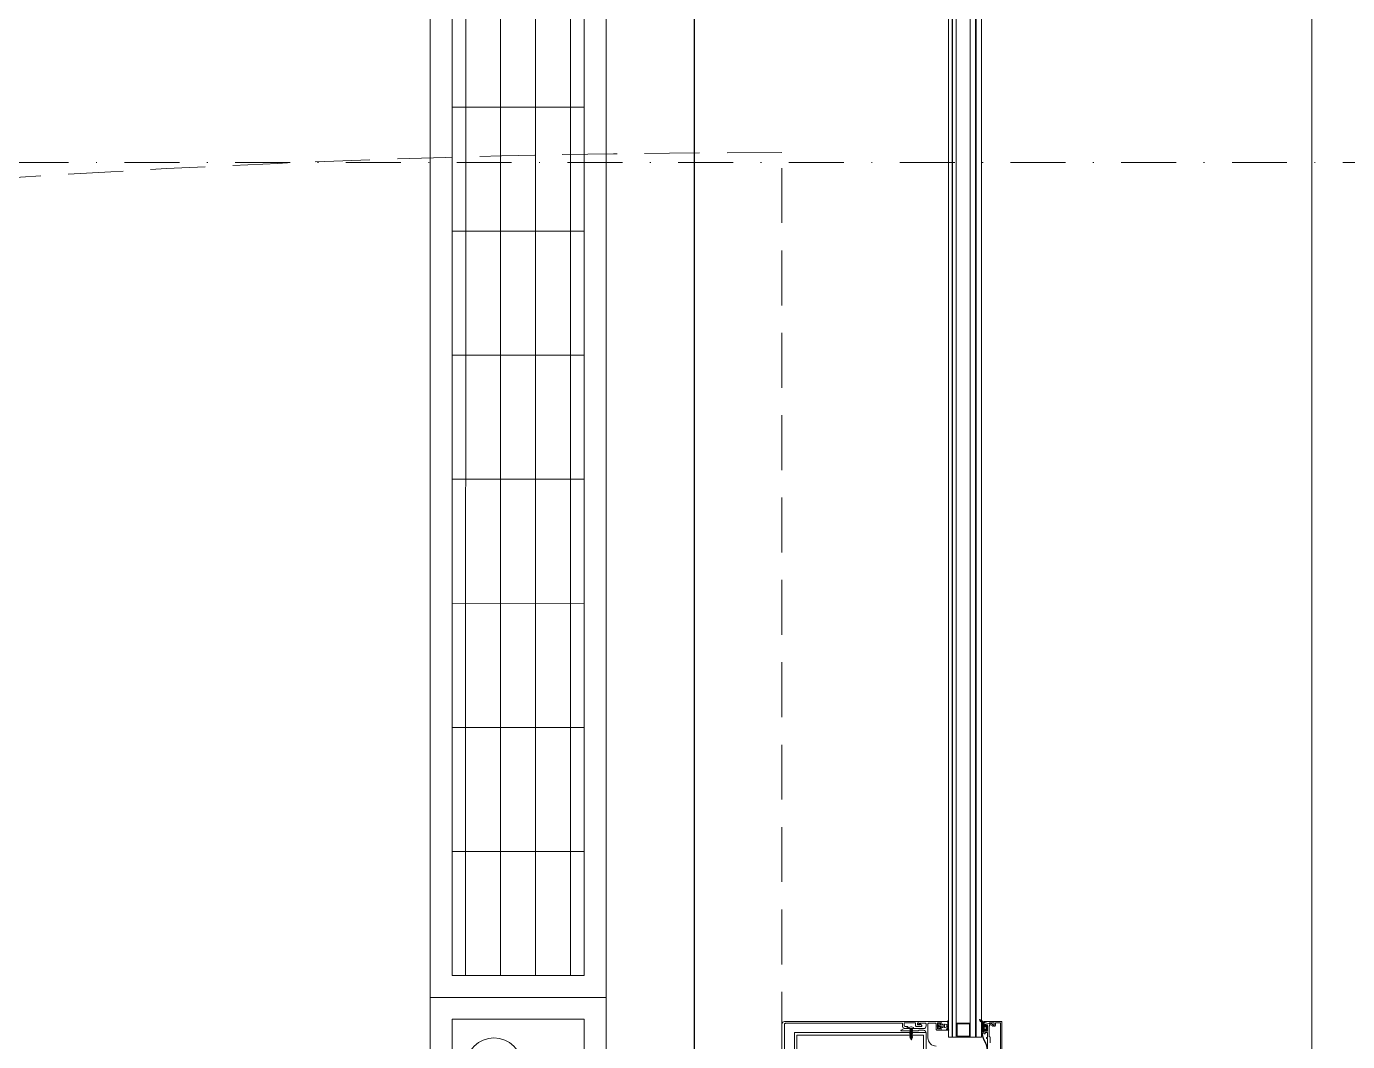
# Model space of a CAD drawing. Extents: x -1701 to 23780, y -363 to 7742.
# Drawn here: x 10621.6 to 10771.8, y 1085 to 1200.5 of the extents above; entities that cross this region are included whole.
import ezdxf

# ---------------------------------------------------------------- set-up
doc = ezdxf.new("R2010")
doc.units = 0
doc.header["$LTSCALE"] = 25
doc.header["$MEASUREMENT"] = 0
for name, pattern in [('Audi$0$DASHDOT2', [0.5, 0.25, -0.125, 0, -0.125]), ('Audi$0$DOT2', [0.125, 0, -0.125]), ('Audi$0$HIDDEN', [0.375, 0.25, -0.125])]:
    doc.linetypes.add(name, pattern=pattern)
doc.layers.get('0').update_dxf_attribs({"color": 9, "lineweight": 9})
for name, color, linetype, lineweight in [('Audi$0$06D', 8, 'Continuous', 9), ('Audi$0$10', 8, 'Continuous', 9), ('Audi$0$15', 8, 'Continuous', 9), ('Audi$0$20', 8, 'Audi$0$DOT2', 9), ('Audi$0$24', 8, 'Audi$0$DASHDOT2', 9), ('Audi$0$32', 8, 'Continuous', 9), ('E-KABLO', 7, 'Continuous', 30)]:
    doc.layers.add(name, color=color, linetype=linetype, lineweight=lineweight)

# ---------------------------------------------------------------- blocks, each defined once
blk = doc.blocks.new('Audi$0$p-konvektor_audi')
for p, q in [((250, 89.48), (0, 89.47)), ((250, 89.47), (0, 89.48)), ((0, 89.48), (0, 69.47)), ((250, 69.47), (250, 89.47)), ((16.61, 71.95), (16.6, 86.99)), ((30.73, 71.95), (30.72, 86.99)), ((44.85, 71.95), (44.84, 86.99)), ((58.96, 71.95), (58.96, 86.99)), ((73.08, 71.95), (73.08, 86.99)), ((87.2, 71.95), (87.2, 86.99)), ((101.32, 71.95), (101.32, 86.99)), ((199.29, 85.44), (2.49, 85.42)), ((196.99, 81.46), (2.49, 81.45)), ((194.68, 77.48), (2.49, 77.47)), ((192.38, 73.51), (2.49, 73.49)), ((0, 69.47), (250, 69.47))]:
    blk.add_line(p, q)
for points in [[(250, 89.47), (0, 89.47), (0, 69.47), (250, 69.47)], [(247.51, 86.99), (247.51, 71.95), (2.49, 71.95), (2.49, 86.99)]]:
    blk.add_lwpolyline(points, close=True)
blk.add_circle((242.21, 76.72), 3.18)
blk = doc.blocks.new('*U4857')
at = {"layer": 'Audi$0$15'}
for p, q in [((-1.47, -18.95), (-170.63, -18.95)), ((-1.47, -19.35), (-170.63, -19.35)), ((-1.47, -19.42), (-170.63, -19.42)), ((-1.47, -19.82), (-170.63, -19.82)), ((-1.47, -21.42), (-170.63, -21.42)), ((-1.47, -22.02), (-170.63, -22.02)), ((-1.47, -22.1), (-170.63, -22.1)), ((-1.47, -22.7), (-170.63, -22.7))]:
    blk.add_line(p, q, dxfattribs=at)
blk = doc.blocks.new('*U4803')
at = {"layer": 'Audi$0$10'}
h = blk.add_hatch(dxfattribs=at)
h.set_pattern_fill('LINE', color=256, scale=0.666667, angle=585, style=0)
h.set_pattern_definition([(45, (-54.08257, -143.59187), (-0.058925565, 0.058925565), [])])
edge = h.paths.add_edge_path()
edge.add_arc((3.72, -23.02), 0.625, 117.2, 157.3388)
edge.add_arc((3, -22.7), 0.162, 270.1027, 332.96, ccw=False)
edge.add_line((3, -22.86), (2.92, -22.86))
edge.add_line((2.92, -22.86), (2.91, -22.86))
edge.add_line((2.91, -22.86), (2.9, -22.86))
edge.add_line((2.9, -22.86), (2.89, -22.86))
edge.add_line((2.89, -22.86), (2.89, -22.86))
edge.add_line((2.89, -22.86), (2.88, -22.85))
edge.add_line((2.88, -22.85), (2.87, -22.85))
edge.add_line((2.87, -22.85), (2.87, -22.84))
edge.add_line((2.87, -22.84), (2.86, -22.84))
edge.add_line((2.86, -22.84), (2.86, -22.83))
edge.add_line((2.86, -22.83), (2.86, -22.81))
edge.add_line((2.86, -22.81), (2.86, -22.74))
edge.add_line((2.86, -22.74), (2.86, -22.73))
edge.add_line((2.86, -22.73), (2.86, -22.73))
edge.add_line((2.86, -22.73), (2.86, -22.73))
edge.add_line((2.86, -22.73), (2.86, -22.73))
edge.add_line((2.86, -22.73), (2.85, -22.72))
edge.add_line((2.85, -22.72), (2.85, -22.72))
edge.add_line((2.85, -22.72), (2.85, -22.72))
edge.add_line((2.85, -22.72), (2.84, -22.72))
edge.add_line((2.84, -22.72), (2.84, -22.72))
edge.add_line((2.84, -22.72), (2.76, -22.72))
edge.add_line((2.76, -22.72), (2.76, -22.72))
edge.add_line((2.76, -22.72), (2.75, -22.72))
edge.add_line((2.75, -22.72), (2.75, -22.72))
edge.add_line((2.75, -22.72), (2.75, -22.72))
edge.add_line((2.75, -22.72), (2.74, -22.72))
edge.add_line((2.74, -22.72), (2.74, -22.73))
edge.add_line((2.74, -22.73), (2.74, -22.73))
edge.add_line((2.74, -22.73), (2.74, -22.73))
edge.add_line((2.74, -22.73), (2.74, -22.74))
edge.add_line((2.74, -22.74), (2.74, -22.81))
edge.add_line((2.74, -22.81), (2.74, -22.82))
edge.add_line((2.74, -22.82), (2.74, -22.83))
edge.add_line((2.74, -22.83), (2.73, -22.84))
edge.add_line((2.73, -22.84), (2.73, -22.84))
edge.add_line((2.73, -22.84), (2.72, -22.85))
edge.add_line((2.72, -22.85), (2.72, -22.85))
edge.add_line((2.72, -22.85), (2.71, -22.86))
edge.add_line((2.71, -22.86), (2.7, -22.86))
edge.add_line((2.7, -22.86), (2.69, -22.86))
edge.add_line((2.69, -22.86), (2.68, -22.86))
edge.add_line((2.68, -22.86), (2.67, -22.86))
edge.add_line((2.67, -22.86), (2.67, -22.86))
edge.add_line((2.67, -22.86), (2.66, -22.85))
edge.add_line((2.66, -22.85), (2.65, -22.85))
edge.add_line((2.65, -22.85), (2.65, -22.84))
edge.add_line((2.65, -22.84), (2.64, -22.84))
edge.add_line((2.64, -22.84), (2.64, -22.83))
edge.add_line((2.64, -22.83), (2.64, -22.81))
edge.add_line((2.64, -22.81), (2.64, -22.74))
edge.add_line((2.64, -22.74), (2.64, -22.73))
edge.add_line((2.64, -22.73), (2.64, -22.73))
edge.add_line((2.64, -22.73), (2.64, -22.73))
edge.add_line((2.64, -22.73), (2.64, -22.73))
edge.add_line((2.64, -22.73), (2.63, -22.72))
edge.add_line((2.63, -22.72), (2.63, -22.72))
edge.add_line((2.63, -22.72), (2.63, -22.72))
edge.add_line((2.63, -22.72), (2.62, -22.72))
edge.add_line((2.62, -22.72), (2.62, -22.72))
edge.add_line((2.62, -22.72), (2.54, -22.72))
edge.add_line((2.54, -22.72), (2.54, -22.72))
edge.add_line((2.54, -22.72), (2.53, -22.72))
edge.add_line((2.53, -22.72), (2.53, -22.72))
edge.add_line((2.53, -22.72), (2.53, -22.72))
edge.add_line((2.53, -22.72), (2.52, -22.72))
edge.add_line((2.52, -22.72), (2.52, -22.73))
edge.add_line((2.52, -22.73), (2.52, -22.73))
edge.add_line((2.52, -22.73), (2.52, -22.73))
edge.add_line((2.52, -22.73), (2.52, -22.74))
edge.add_line((2.52, -22.74), (2.52, -22.81))
edge.add_line((2.52, -22.81), (2.52, -22.82))
edge.add_line((2.52, -22.82), (2.52, -22.83))
edge.add_line((2.52, -22.83), (2.51, -22.84))
edge.add_line((2.51, -22.84), (2.51, -22.84))
edge.add_line((2.51, -22.84), (2.5, -22.85))
edge.add_line((2.5, -22.85), (2.5, -22.85))
edge.add_line((2.5, -22.85), (2.49, -22.86))
edge.add_line((2.49, -22.86), (2.48, -22.86))
edge.add_line((2.48, -22.86), (2.47, -22.86))
edge.add_line((2.47, -22.86), (2.46, -22.86))
edge.add_line((2.46, -22.86), (2.45, -22.86))
edge.add_line((2.45, -22.86), (2.45, -22.86))
edge.add_line((2.45, -22.86), (2.44, -22.85))
edge.add_line((2.44, -22.85), (2.43, -22.85))
edge.add_line((2.43, -22.85), (2.43, -22.84))
edge.add_line((2.43, -22.84), (2.42, -22.84))
edge.add_line((2.42, -22.84), (2.42, -22.83))
edge.add_line((2.42, -22.83), (2.42, -22.81))
edge.add_line((2.42, -22.81), (2.42, -22.74))
edge.add_line((2.42, -22.74), (2.42, -22.73))
edge.add_line((2.42, -22.73), (2.42, -22.73))
edge.add_line((2.42, -22.73), (2.42, -22.73))
edge.add_line((2.42, -22.73), (2.42, -22.73))
edge.add_line((2.42, -22.73), (2.41, -22.72))
edge.add_line((2.41, -22.72), (2.41, -22.72))
edge.add_line((2.41, -22.72), (2.41, -22.72))
edge.add_line((2.41, -22.72), (2.4, -22.72))
edge.add_line((2.4, -22.72), (2.4, -22.72))
edge.add_line((2.4, -22.72), (2.32, -22.72))
edge.add_line((2.32, -22.72), (2.32, -22.72))
edge.add_line((2.32, -22.72), (2.31, -22.72))
edge.add_line((2.31, -22.72), (2.31, -22.72))
edge.add_line((2.31, -22.72), (2.31, -22.72))
edge.add_line((2.31, -22.72), (2.3, -22.72))
edge.add_line((2.3, -22.72), (2.3, -22.73))
edge.add_line((2.3, -22.73), (2.3, -22.73))
edge.add_line((2.3, -22.73), (2.3, -22.73))
edge.add_line((2.3, -22.73), (2.3, -22.74))
edge.add_line((2.3, -22.74), (2.3, -22.81))
edge.add_line((2.3, -22.81), (2.3, -22.82))
edge.add_line((2.3, -22.82), (2.3, -22.83))
edge.add_line((2.3, -22.83), (2.29, -22.84))
edge.add_line((2.29, -22.84), (2.29, -22.84))
edge.add_line((2.29, -22.84), (2.28, -22.85))
edge.add_line((2.28, -22.85), (2.28, -22.85))
edge.add_line((2.28, -22.85), (2.27, -22.86))
edge.add_line((2.27, -22.86), (2.26, -22.86))
edge.add_line((2.26, -22.86), (2.25, -22.86))
edge.add_line((2.25, -22.86), (2.24, -22.86))
edge.add_line((2.24, -22.86), (2.23, -22.86))
edge.add_line((2.23, -22.86), (2.23, -22.86))
edge.add_line((2.23, -22.86), (2.22, -22.85))
edge.add_line((2.22, -22.85), (2.21, -22.85))
edge.add_line((2.21, -22.85), (2.21, -22.84))
edge.add_line((2.21, -22.84), (2.2, -22.84))
edge.add_line((2.2, -22.84), (2.2, -22.83))
edge.add_line((2.2, -22.83), (2.2, -22.81))
edge.add_line((2.2, -22.81), (2.2, -22.74))
edge.add_line((2.2, -22.74), (2.2, -22.73))
edge.add_line((2.2, -22.73), (2.2, -22.73))
edge.add_line((2.2, -22.73), (2.2, -22.73))
edge.add_line((2.2, -22.73), (2.2, -22.73))
edge.add_line((2.2, -22.73), (2.19, -22.72))
edge.add_line((2.19, -22.72), (2.19, -22.72))
edge.add_line((2.19, -22.72), (2.19, -22.72))
edge.add_line((2.19, -22.72), (2.18, -22.72))
edge.add_line((2.18, -22.72), (2.18, -22.72))
edge.add_line((2.18, -22.72), (2.1, -22.72))
edge.add_line((2.1, -22.72), (2.1, -22.72))
edge.add_line((2.1, -22.72), (2.09, -22.72))
edge.add_line((2.09, -22.72), (2.09, -22.72))
edge.add_line((2.09, -22.72), (2.09, -22.72))
edge.add_line((2.09, -22.72), (2.08, -22.72))
edge.add_line((2.08, -22.72), (2.08, -22.73))
edge.add_line((2.08, -22.73), (2.08, -22.73))
edge.add_line((2.08, -22.73), (2.08, -22.73))
edge.add_line((2.08, -22.73), (2.08, -22.74))
edge.add_line((2.08, -22.74), (2.08, -22.99))
edge.add_arc((2.11, -22.99), 0.03, 180, 270)
edge.add_line((2.11, -23.02), (2.29, -23.02))
edge.add_line((2.29, -23.02), (2.29, -23.19))
edge.add_line((2.29, -23.19), (2.22, -23.21))
edge.add_arc((2.23, -23.26), 0.05, 104.5985, 212.0394)
edge.add_arc((2.27, -23.23), 0.1, 212.0394, 243.6122)
edge.add_arc((2.52, -22.73), 0.662, 243.6122, 296.3878)
edge.add_arc((2.77, -23.23), 0.1, 296.3878, 327.9606)
edge.add_arc((2.82, -23.26), 0.05, 327.9606, 435.4015)
edge.add_line((2.83, -23.21), (2.75, -23.19))
edge.add_line((2.75, -23.19), (2.75, -23.02))
edge.add_line((2.75, -23.02), (3.17, -23.02))
edge.add_arc((3.17, -22.97), 0.05, 270, 346.8402)
edge.add_arc((3.97, -23.12), 0.763, 128.6618, 169.1202, ccw=False)
edge.add_arc((3.45, -22.51), 0.0486, 333.0293, 465.4317)
edge = h.paths.add_edge_path(flags=16)
edge.add_arc((2.62, -23.22), 0.03, 280.824, 360)
edge.add_line((2.65, -23.22), (2.65, -23.05))
edge.add_arc((2.62, -23.05), 0.03, 360, 450)
edge.add_line((2.62, -23.02), (2.42, -23.02))
edge.add_arc((2.42, -23.05), 0.03, 90, 180)
edge.add_line((2.39, -23.05), (2.39, -23.22))
edge.add_arc((2.42, -23.22), 0.03, 180, 259.176)
edge.add_arc((2.52, -22.69), 0.562, 259.176, 280.824)
for p, q in [((1.17, -14.71), (1.18, -14.7)), ((1.18, -14.72), (1.17, -14.71)), ((1.18, -14.7), (1.36, -14.62)), ((1.41, -14.81), (1.18, -14.72)), ((1.4, -14.61), (1.31, -14.77)), ((1.31, -14.77), (1.36, -14.62)), ((1.36, -14.62), (1.38, -14.59)), ((1.38, -14.59), (1.36, -14.68)), ((1.36, -14.68), (1.37, -14.66)), ((1.37, -14.66), (1.39, -14.59)), ((1.38, -14.59), (1.39, -14.59)), ((1.39, -14.59), (1.4, -14.61)), ((1.4, -14.61), (1.44, -14.59)), ((1.41, -14.82), (1.46, -14.59)), ((1.41, -14.82), (1.41, -14.81)), ((1.43, -14.85), (1.41, -14.82)), ((1.48, -14.56), (1.43, -14.85)), ((1.44, -14.85), (1.43, -14.85)), ((1.44, -14.85), (1.49, -14.56)), ((1.44, -14.59), (1.46, -14.59)), ((1.46, -14.82), (1.44, -14.85)), ((1.46, -14.59), (1.48, -14.56)), ((1.51, -14.82), (1.46, -14.82)), ((1.48, -14.56), (1.49, -14.56)), ((1.49, -14.56), (1.51, -14.59)), ((1.51, -14.82), (1.55, -14.59)), ((1.51, -14.59), (1.55, -14.59)), ((1.53, -14.85), (1.51, -14.82)), ((1.53, -14.85), (1.58, -14.56)), ((1.57, -14.56), (1.53, -14.85)), ((1.55, -14.82), (1.53, -14.85)), ((1.55, -14.82), (1.53, -14.85)), ((1.53, -14.85), (1.53, -14.85)), ((1.55, -14.59), (1.57, -14.56)), ((1.6, -14.59), (1.55, -14.82)), ((1.6, -14.82), (1.55, -14.82)), ((1.58, -14.56), (1.57, -14.56)), ((1.58, -14.56), (1.6, -14.59)), ((1.6, -14.82), (1.65, -14.59)), ((1.6, -14.59), (1.65, -14.59)), ((1.62, -14.85), (1.6, -14.82)), ((1.67, -14.56), (1.62, -14.85)), ((1.63, -14.85), (1.62, -14.85)), ((1.63, -14.85), (1.68, -14.56)), ((1.65, -14.82), (1.63, -14.85)), ((1.65, -14.82), (1.63, -14.85)), ((1.65, -14.59), (1.67, -14.56)), ((1.7, -14.59), (1.65, -14.82)), ((1.7, -14.82), (1.65, -14.82)), ((1.68, -14.56), (1.67, -14.56)), ((1.68, -14.56), (1.7, -14.59)), ((1.75, -14.59), (1.7, -14.59)), ((1.7, -14.82), (1.75, -14.59)), ((1.72, -14.85), (1.7, -14.82)), ((1.77, -14.56), (1.72, -14.85)), ((1.73, -14.85), (1.72, -14.85)), ((1.73, -14.85), (1.78, -14.56)), ((1.75, -14.82), (1.73, -14.85)), ((1.75, -14.82), (1.73, -14.85)), ((1.75, -14.59), (1.77, -14.56)), ((1.8, -14.59), (1.75, -14.82)), ((1.75, -14.82), (1.8, -14.82)), ((1.78, -14.56), (1.77, -14.56)), ((1.78, -14.56), (1.8, -14.59)), ((1.8, -14.82), (1.84, -14.59)), ((1.8, -14.59), (1.84, -14.59)), ((1.82, -14.85), (1.8, -14.82)), ((1.82, -14.85), (1.87, -14.56)), ((1.86, -14.56), (1.82, -14.85)), ((1.84, -14.82), (1.82, -14.85)), ((1.84, -14.82), (1.82, -14.85)), ((1.82, -14.85), (1.82, -14.85)), ((1.84, -14.59), (1.86, -14.56)), ((1.89, -14.59), (1.84, -14.82)), ((1.89, -14.82), (1.84, -14.82)), ((1.86, -14.56), (1.87, -14.56)), ((1.87, -14.56), (1.89, -14.59)), ((1.89, -14.59), (1.94, -14.59)), ((1.89, -14.82), (1.94, -14.59)), ((1.91, -14.85), (1.89, -14.82)), ((1.96, -14.56), (1.91, -14.85)), ((1.92, -14.85), (1.91, -14.85)), ((1.92, -14.85), (1.97, -14.56)), ((1.94, -14.82), (1.92, -14.85)), ((1.94, -14.82), (1.92, -14.85)), ((1.94, -14.59), (1.96, -14.56)), ((1.99, -14.59), (1.94, -14.82)), ((1.99, -14.82), (1.94, -14.82)), ((1.99, -14.82), (1.94, -14.82)), ((1.97, -14.56), (1.96, -14.56)), ((1.97, -14.56), (1.99, -14.59)), ((2.18, -14.59), (1.99, -14.59)), ((1.99, -14.82), (2.04, -14.59)), ((2.01, -14.85), (1.99, -14.82)), ((2.06, -14.56), (2.01, -14.85)), ((2.02, -14.85), (2.01, -14.85)), ((2.02, -14.85), (2.07, -14.56)), ((2.04, -14.82), (2.02, -14.85)), ((2.04, -14.82), (2.02, -14.85)), ((2.04, -14.59), (2.06, -14.56)), ((2.09, -14.59), (2.04, -14.82)), ((2.04, -14.82), (2.23, -14.82)), ((2.09, -14.82), (2.04, -14.82)), ((2.09, -14.82), (2.04, -14.82)), ((2.06, -14.56), (2.07, -14.56)), ((2.07, -14.56), (2.09, -14.59)), ((2.09, -14.82), (2.13, -14.59)), ((2.09, -14.59), (2.13, -14.59)), ((2.11, -14.85), (2.09, -14.82)), ((2.15, -14.56), (2.11, -14.85)), ((2.11, -14.85), (2.16, -14.56)), ((2.13, -14.82), (2.11, -14.85)), ((2.13, -14.82), (2.11, -14.85)), ((2.11, -14.85), (2.11, -14.85)), ((2.13, -14.59), (2.15, -14.56)), ((2.18, -14.59), (2.13, -14.82)), ((2.18, -14.82), (2.13, -14.82)), ((2.18, -14.82), (2.13, -14.82)), ((2.15, -14.56), (2.16, -14.56)), ((2.16, -14.56), (2.18, -14.59)), ((2.18, -14.82), (2.23, -14.59)), ((2.18, -14.59), (2.23, -14.59)), ((2.2, -14.85), (2.18, -14.82)), ((2.25, -14.56), (2.2, -14.85)), ((2.21, -14.85), (2.2, -14.85)), ((2.21, -14.85), (2.26, -14.56)), ((2.23, -14.82), (2.21, -14.85)), ((2.23, -14.82), (2.21, -14.85)), ((2.23, -14.59), (2.25, -14.56)), ((2.28, -14.59), (2.23, -14.82)), ((2.28, -14.82), (2.23, -14.82)), ((2.25, -14.56), (2.26, -14.56)), ((2.26, -14.56), (2.28, -14.59)), ((2.28, -14.59), (2.33, -14.59)), ((2.28, -14.82), (2.33, -14.59)), ((2.3, -14.85), (2.28, -14.82)), ((2.35, -14.56), (2.3, -14.85)), ((2.31, -14.85), (2.3, -14.85)), ((2.31, -14.85), (2.35, -14.56)), ((2.33, -14.82), (2.31, -14.85)), ((2.33, -14.82), (2.31, -14.85)), ((2.33, -14.59), (2.35, -14.56)), ((2.37, -14.59), (2.33, -14.82)), ((2.33, -14.82), (2.37, -14.82)), ((2.35, -14.56), (2.35, -14.56)), ((2.35, -14.56), (2.37, -14.59)), ((2.37, -14.59), (2.42, -14.59)), ((2.37, -14.82), (2.42, -14.59)), ((2.39, -14.85), (2.37, -14.82)), ((2.44, -14.56), (2.39, -14.85)), ((2.4, -14.85), (2.39, -14.85)), ((2.4, -14.85), (2.45, -14.56)), ((2.42, -14.82), (2.4, -14.85)), ((2.42, -14.82), (2.4, -14.85)), ((2.42, -14.59), (2.44, -14.56)), ((2.45, -14.69), (2.42, -14.82)), ((2.42, -14.82), (2.45, -14.82)), ((2.44, -14.56), (2.45, -14.56)), ((2.56, -14.43), (2.45, -14.43)), ((2.45, -14.98), (2.45, -14.43)), ((2.56, -14.98), (2.45, -14.98))]:
    blk.add_line(p, q, dxfattribs=at)
for points in [[(-2.95, -0.3), (2.95, -0.3), (2.95, -0.3, -0.414214), (3.05, -0.4), (3.05, -13.71), (2.64, -13.71, 0.267949), (2.62, -13.72), (2.47, -13.97, 0.131652), (2.47, -13.99), (2.47, -14.12, 0.131652), (2.47, -14.13), (2.58, -14.31, 0.267949), (2.6, -14.33), (2.64, -14.33, 0.414214), (2.67, -14.3), (2.67, -14.03), (2.74, -13.91), (3.1, -13.91), (3.1, -15.21), (2.75, -15.21, 0.414214), (2.7, -15.26), (2.7, -15.89, 0.650971), (2.78, -15.92), (2.95, -15.77, 0.508142), (2.95, -15.72), (2.88, -15.69), (2.88, -15.41), (3.05, -15.41, 0.432363), (3.15, -15.5), (3.22, -15.5, 0.477393), (3.25, -15.48), (3.25, -0.3, 0.414214), (2.95, 0), (2.95, 0), (-2.95, 0, 0.414214)], [(0, -16.41), (1.95, -16.41, 0.414214), (2.25, -16.11), (2.25, -15.61), (2.2, -15.5), (2.2, -13.57, -0.767327), (2.26, -13.55), (2.45, -13.89), (2.45, -14.68), (2.42, -14.71), (2.45, -14.74), (2.45, -16.11, 0.414214), (2.75, -16.41), (2.97, -16.41, 0.414214), (3.07, -16.31), (3.07, -15.66), (2.93, -15.66, -0.414214), (2.9, -15.63), (2.9, -15.61, -0.414214), (3, -15.51), (3.22, -15.51, -0.414214), (3.25, -15.54), (3.25, -16.61), (3.25, -18.08, -0.414214), (3.22, -18.11), (3.05, -18.11, -0.414214), (2.95, -18.01), (2.95, -17.99), (3.1, -17.99), (3.1, -17.69), (2.78, -17.69), (2.75, -17.66), (2.72, -17.69), (2.4, -17.69), (2.4, -17.99), (2.55, -17.99), (2.55, -18.01, -0.414214), (2.45, -18.11), (2.35, -18.11, -0.414214), (2.25, -18.01), (2.25, -17.69, -0.414214), (2.41, -17.53), (2.97, -17.53, 0.414214), (3.07, -17.43), (3.07, -16.71, 0.414214), (2.97, -16.61), (1.4, -16.61, 0.414214), (0.45, -17.56)], [(-1.3, -23.38), (1.3, -23.38), (1.3, -23.31, -0.414214), (1.33, -23.28), (1.42, -23.28, -0.414214), (1.45, -23.31), (1.45, -23.38), (2, -23.38), (2, -23.13), (1.88, -23.13, -0.414214), (1.85, -23.1), (1.85, -23.03, -0.414214), (1.9, -22.98), (2.25, -22.98, -0.414214), (2.3, -23.03), (2.3, -23.1, -0.414214), (2.27, -23.13), (2.15, -23.13), (2.15, -23.38), (2.88, -23.38), (2.95, -23.13), (2.83, -23.13, -0.414214), (2.8, -23.1), (2.8, -23.03, -0.414214), (2.85, -22.98), (3.05, -22.98, -0.493145), (3.12, -23.07), (2.98, -23.57), (3.08, -23.62, -0.414214), (3.09, -23.66), (2.87, -24.04, -1), (2.74, -23.96), (2.9, -23.68), (2.71, -23.58), (1.55, -23.58), (1.46, -23.67, -0.198912), (1.44, -23.68), (0.83, -23.68)], [(3.25, -22.7), (3.25, -22.75), (2.45, -22.75, 0.10228), (1.16, -23.02, -0.152313), (0, -23.38, -0.152313), (-1.16, -23.02, 0.159108), (-1.84, -22.75), (-3.02, -22.75), (-3.02, -22.7), (-1.84, -22.7, -0.158967), (-1.13, -22.98, 0.152054), (0, -23.33, 0.152944), (1.13, -22.98, -0.10266), (2.45, -22.7), (3.25, -22.7)]]:
    blk.add_lwpolyline(points, format="xyb", dxfattribs=at)
for points in [[(-2, -1.41), (2, -1.41), (2, -16.41), (-2, -16.41)], [(-1.7, -1.71), (1.7, -1.71), (1.7, -16.11), (-1.7, -16.11)], [(1.47, -21.42), (1.47, -19.82), (3.07, -19.82), (3.07, -21.42)], [(1.57, -21.32), (1.57, -19.92), (2.97, -19.92), (2.97, -21.32)]]:
    blk.add_lwpolyline(points, close=True, dxfattribs=at)
for points in [[(1.51, -14.59), (1.46, -14.82)], [(2.65, -14.67), (2.63, -14.7), (2.63, -14.71), (2.65, -14.74)]]:
    blk.add_lwpolyline(points, dxfattribs=at)
for points in [[(3.04, -18.12, -0.414214), (2.94, -18.02), (2.94, -17.96), (3.06, -17.96), (3.06, -17.86, 0.333333), (2.46, -17.86), (2.46, -17.96), (2.58, -17.96), (2.58, -18.02, -0.414214), (2.48, -18.12), (2.26, -18.12), (2.26, -18.77), (2.3, -18.77, 0.307685), (2.36, -18.73, -1.128702), (2.42, -18.76, -0.201212), (2.26, -18.87, 0.978531), (2.26, -18.97, 0.1613), (2.46, -18.85, -0.307572), (2.49, -18.85), (2.68, -18.96, 0.8391), (2.7, -18.94), (2.62, -18.85, -0.8391), (2.64, -18.82), (2.9, -18.96, 0.8391), (2.92, -18.94), (2.84, -18.85, -0.8391), (2.86, -18.82), (3.12, -18.96, 0.8391), (3.14, -18.94), (3.06, -18.85, -0.8391), (3.08, -18.82), (3.34, -18.96, 0.8391), (3.36, -18.94), (3.28, -18.85, -0.176327), (3.26, -18.79), (3.26, -18.12)], [(2.84, -18.12), (2.84, -17.89, 0.375047), (2.81, -17.86, 0.067879), (2.7, -17.86, 0.375047), (2.68, -17.89), (2.68, -18.12, -0.298217), (2.62, -18.21, 0.298217), (2.56, -18.3), (2.56, -18.33, 0.414214), (2.59, -18.36), (2.93, -18.36, 0.414214), (2.96, -18.33), (2.96, -18.3, 0.298217), (2.9, -18.21, -0.298217)], [(2.56, -18.54), (2.56, -18.57, 1), (2.96, -18.57), (2.96, -18.54, 0.414214), (2.93, -18.51), (2.59, -18.51, 0.414214)], [(3.44, -22.46, 0.176952), (3.15, -22.78, -0.281357), (3, -22.86), (2.92, -22.86), (2.91, -22.86), (2.9, -22.86), (2.89, -22.86), (2.89, -22.86), (2.88, -22.85), (2.87, -22.85), (2.87, -22.84), (2.86, -22.84), (2.86, -22.83), (2.86, -22.81), (2.86, -22.74), (2.86, -22.73), (2.86, -22.73), (2.86, -22.73), (2.86, -22.73), (2.85, -22.72), (2.85, -22.72), (2.85, -22.72), (2.84, -22.72), (2.84, -22.72), (2.76, -22.72), (2.76, -22.72), (2.75, -22.72), (2.75, -22.72), (2.75, -22.72), (2.74, -22.72), (2.74, -22.73), (2.74, -22.73), (2.74, -22.73), (2.74, -22.74), (2.74, -22.81), (2.74, -22.82), (2.74, -22.83), (2.73, -22.84), (2.73, -22.84), (2.72, -22.85), (2.72, -22.85), (2.71, -22.86), (2.7, -22.86), (2.69, -22.86), (2.68, -22.86), (2.67, -22.86), (2.67, -22.86), (2.66, -22.85), (2.65, -22.85), (2.65, -22.84), (2.64, -22.84), (2.64, -22.83), (2.64, -22.81), (2.64, -22.74), (2.64, -22.73), (2.64, -22.73), (2.64, -22.73), (2.64, -22.73), (2.63, -22.72), (2.63, -22.72), (2.63, -22.72), (2.62, -22.72), (2.62, -22.72), (2.54, -22.72), (2.54, -22.72), (2.53, -22.72), (2.53, -22.72), (2.53, -22.72), (2.52, -22.72), (2.52, -22.73), (2.52, -22.73), (2.52, -22.73), (2.52, -22.74), (2.52, -22.81), (2.52, -22.82), (2.52, -22.83), (2.51, -22.84), (2.51, -22.84), (2.5, -22.85), (2.5, -22.85), (2.49, -22.86), (2.48, -22.86), (2.47, -22.86), (2.46, -22.86), (2.45, -22.86), (2.45, -22.86), (2.44, -22.85), (2.43, -22.85), (2.43, -22.84), (2.42, -22.84), (2.42, -22.83), (2.42, -22.81), (2.42, -22.74), (2.42, -22.73), (2.42, -22.73), (2.42, -22.73), (2.42, -22.73), (2.41, -22.72), (2.41, -22.72), (2.41, -22.72), (2.4, -22.72), (2.4, -22.72), (2.32, -22.72), (2.32, -22.72), (2.31, -22.72), (2.31, -22.72), (2.31, -22.72), (2.3, -22.72), (2.3, -22.73), (2.3, -22.73), (2.3, -22.73), (2.3, -22.74), (2.3, -22.81), (2.3, -22.82), (2.3, -22.83), (2.29, -22.84), (2.29, -22.84), (2.28, -22.85), (2.28, -22.85), (2.27, -22.86), (2.26, -22.86), (2.25, -22.86), (2.24, -22.86), (2.23, -22.86), (2.23, -22.86), (2.22, -22.85), (2.21, -22.85), (2.21, -22.84), (2.2, -22.84), (2.2, -22.83), (2.2, -22.81), (2.2, -22.74), (2.2, -22.73), (2.2, -22.73), (2.2, -22.73), (2.2, -22.73), (2.19, -22.72), (2.19, -22.72), (2.19, -22.72), (2.18, -22.72), (2.18, -22.72), (2.1, -22.72), (2.1, -22.72), (2.09, -22.72), (2.09, -22.72), (2.09, -22.72), (2.08, -22.72), (2.08, -22.73), (2.08, -22.73), (2.08, -22.73), (2.08, -22.74), (2.08, -22.99, 0.414214), (2.11, -23.02), (2.29, -23.02), (2.29, -23.19), (2.22, -23.21, 0.506456), (2.19, -23.28, 0.13864), (2.23, -23.32, 0.234436), (2.82, -23.32, 0.13864), (2.86, -23.28, 0.506456), (2.83, -23.21), (2.75, -23.19), (2.75, -23.02), (3.17, -23.02, 0.348434), (3.22, -22.98, -0.17839), (3.49, -22.53, 0.651907)], [(-3.1, -24.85), (-3.1, -24.28), (-2.78, -24.28, 1), (-2.78, -24.13), (-3.1, -24.13), (-3.1, -23.65), (-3.02, -23.6, 0.339454), (-3, -23.57), (-3.14, -23.04, 0.876976), (-3.25, -23.05), (-3.25, -25), (3.25, -25), (3.25, -23.05, 0.876976), (3.14, -23.04), (3, -23.57, 0.339454), (3.02, -23.6), (3.1, -23.65), (3.1, -24.13), (2.78, -24.13, 1), (2.78, -24.28), (3.1, -24.28), (3.1, -24.85)], [(2.63, -23.25, 0.359904), (2.65, -23.22), (2.65, -23.05, 0.414214), (2.62, -23.02), (2.42, -23.02, 0.414214), (2.39, -23.05), (2.39, -23.22, 0.359904), (2.42, -23.25, 0.094739)], [(2.63, -23.25, 0.359904), (2.65, -23.22), (2.65, -23.05, 0.414214), (2.62, -23.02), (2.42, -23.02, 0.414214), (2.39, -23.05), (2.39, -23.22, 0.359904), (2.42, -23.25, 0.094739)]]:
    blk.add_lwpolyline(points, format="xyb", close=True, dxfattribs=at)
for centre, start, end in [((2.13, -14.73), 7.5095, 35.2427), ((2.13, -14.68), 324.7573, 352.4905)]:
    blk.add_arc(centre, 0.521, start, end, dxfattribs=at)
at = {"layer": 'Audi$0$15'}
for p, q in [((1.47, -18.95), (1.47, -22.7)), ((1.47, -18.95), (62.7, -18.95)), ((1.47, -19.35), (62.7, -19.35)), ((1.47, -19.42), (62.7, -19.42)), ((1.47, -19.82), (62.7, -19.82)), ((1.47, -21.42), (62.7, -21.42)), ((1.47, -22.02), (62.7, -22.02)), ((1.47, -22.1), (62.7, -22.1)), ((1.47, -22.7), (62.7, -22.7))]:
    blk.add_line(p, q, dxfattribs=at)
blk = doc.blocks.new('Audi')
at = {"layer": 'Audi$0$06D'}
blk.add_lwpolyline([(10767.79, 1989.45), (10767.8, 907.25)], dxfattribs=at)
at = {"layer": 'Audi$0$20', "linetype": 'Audi$0$HIDDEN', "lineweight": 0}
for points in [[(7129.5, 979.76, -0.152644), (10705.5, 2076.19, -0.10573)], [(9468.15, 347.65, -0.306499), (10707.5, 1186.14, -0.306499)]]:
    blk.add_lwpolyline(points, format="xyb", dxfattribs=at)
blk.add_lwpolyline([(10707.5, 1184.38), (10707.5, 907.25)], dxfattribs=at)
at = {"layer": 'Audi$0$24'}
for points in [[(10667.5, 195), (10667.5, 4035)], [(6827.5, 1185), (11027.5, 1185)]]:
    blk.add_lwpolyline(points, dxfattribs=at)
at = {"layer": 'Audi$0$10', "rotation": 90}
for name, p in [('*U4857', (10707.5, 1317)), ('*U4803', (10707.5, 1084))]:
    blk.add_blockref(name, p, dxfattribs=at)
at = {"layer": 'Audi$0$32', "xscale": -1, "rotation": 270}
for p in [(10598.02, 1090), (10598.02, 840)]:
    blk.add_blockref('Audi$0$p-konvektor_audi', p, dxfattribs=at)

msp = doc.modelspace()

# ---------------------------------------------------------------- linework, layer by layer
at = {"layer": 'E-KABLO', "color": 6}
msp.add_line((10697.5, 1947.25), (10697.5, 822.8), dxfattribs=at)

# ---------------------------------------------------------------- block references
at = {"color": 6}
msp.add_blockref('Audi', (0, 0), dxfattribs=at)

doc.saveas('drawing.dxf')
